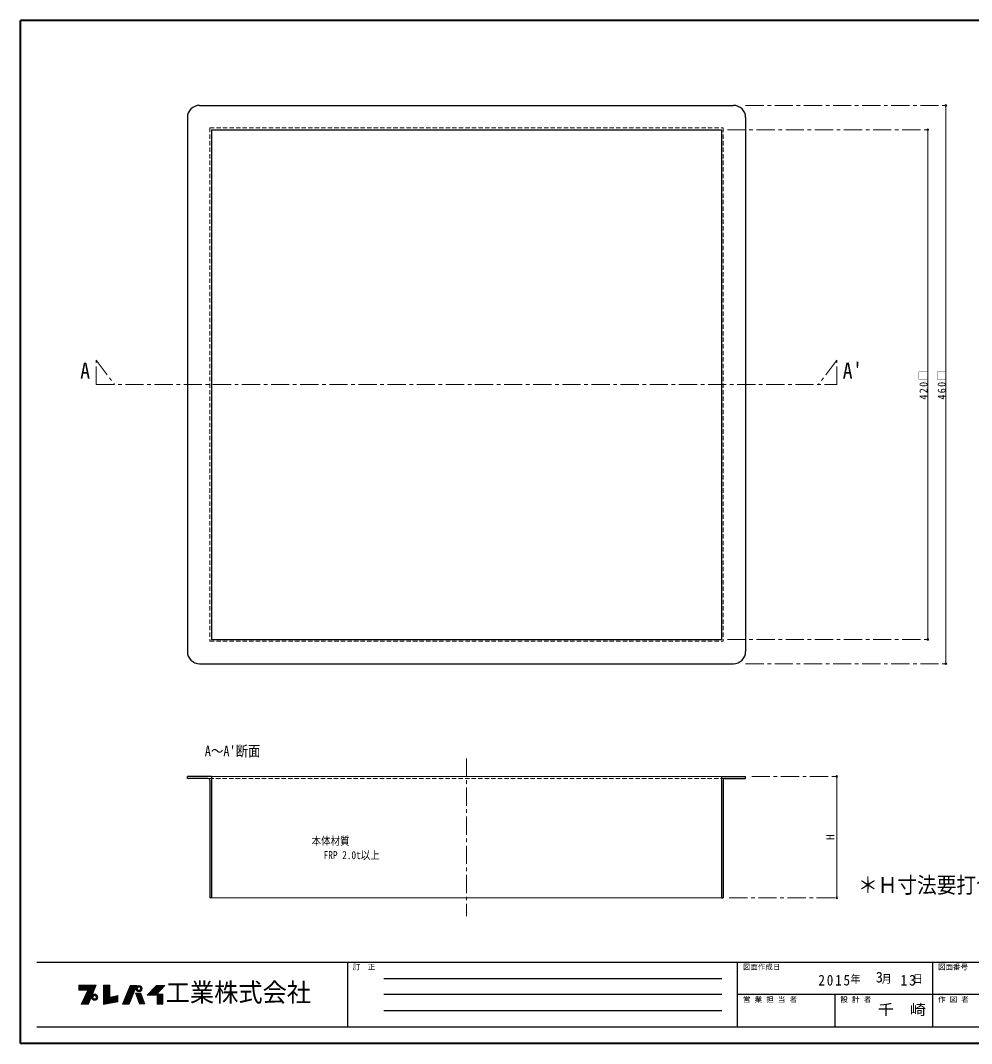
# Model space of a CAD drawing. Units: millimetres, scale not verified. Extents: x -637 to 578, y -407 to 436.
# Drawn here: x -637 to 147, y -407 to 436 of the extents above; entities that cross this region are included whole.
import ezdxf
from ezdxf.enums import TextEntityAlignment as Align

# ---------------------------------------------------------------- set-up
doc = ezdxf.new("R2010")
doc.units = ezdxf.units.MM
doc.header["$LTSCALE"] = 3
doc.header["$PDMODE"] = 32
doc.header["$PDSIZE"] = 1.5
doc.linetypes.add('CHAIN1', pattern=[8, 5, -1, 1, -1])
doc.linetypes.add('DASHED1', pattern=[1.8, 1.2, -0.6])
doc.layers.add('0-0', color=7, linetype='Continuous', lineweight=18)
doc.styles.add('ＭＳ ゴシック', font='')
doc.styles.get('ＭＳ ゴシック').set_extended_font_data('MS Gothic')

msp = doc.modelspace()

# ---------------------------------------------------------------- linework, layer by layer
at = {"layer": '0-0', "color": 1, "lineweight": 40}
for p, q in [((-636.84, -407.426), (-636.84, 435.574)), ((578.16, 435.574), (-636.84, 435.574)), ((578.16, -407.426), (-636.84, -407.426))]:
    msp.add_line(p, q, dxfattribs=at)
at = {"layer": '0-0', "color": 5, "lineweight": 25}
for p, q in [((-489.34, 365.574), (-49.34, 365.574)), ((-499.34, 355.574), (-499.34, -84.426)), ((-39.34, 355.574), (-39.34, -84.426)), ((-479.34, 345.574), (-479.34, -74.426)), ((-479.34, -74.426), (-59.34, -74.426)), ((-489.34, -94.426), (-49.34, -94.426)), ((-499.34, -188.926), (-499.34, -187.426)), ((-479.34, -187.426), (-499.34, -187.426)), ((-482.34, -188.926), (-499.34, -188.926)), ((-480.84, -190.426), (-480.84, -287.426)), ((-479.34, -187.426), (-479.34, -287.426)), ((-59.34, -187.426), (-59.34, -287.426)), ((-59.34, -187.426), (-39.34, -187.426)), ((-57.84, -190.426), (-57.84, -287.426)), ((-56.34, -188.926), (-39.34, -188.926)), ((-39.34, -188.926), (-39.34, -187.426)), ((-479.34, -287.426), (-480.84, -287.426)), ((-59.34, -287.426), (-57.84, -287.426))]:
    msp.add_line(p, q, dxfattribs=at)
at = {"layer": '0-0', "color": 4, "linetype": 'CHAIN1', "lineweight": 9}
for p, q in [((-39.34, 365.574), (125.66, 365.574)), ((-54.34, 345.574), (110.66, 345.574)), ((-574.34, 155.574), (-559.34, 135.574)), ((-574.34, 135.574), (-574.34, 155.574)), ((35.66, 155.574), (20.66, 135.574)), ((35.66, 135.574), (35.66, 155.574)), ((-574.34, 135.574), (35.66, 135.574)), ((-54.34, -74.426), (110.66, -74.426)), ((-39.34, -94.426), (125.66, -94.426)), ((-269.34, -172.426), (-269.34, -302.426)), ((-34.34, -187.426), (35.66, -187.426)), ((-52.84, -287.426), (35.66, -287.426))]:
    msp.add_line(p, q, dxfattribs=at)
at = {"layer": '0-0', "color": 4, "lineweight": 9}
for p, q in [((125.66, -94.426), (125.66, 365.574)), ((110.66, 345.574), (110.66, -74.426)), ((-479.34, -187.426), (-59.34, -187.426)), ((35.66, -187.426), (35.66, -287.426)), ((-59.34, -287.426), (-479.34, -287.426))]:
    msp.add_line(p, q, dxfattribs=at)
at = {"layer": '0-0', "linetype": 'DASHED1'}
for p, q in [((-480.84, 347.074), (-480.84, -75.926)), ((-480.84, 347.074), (-57.84, 347.074)), ((-57.84, 347.074), (-57.84, -75.926)), ((-480.84, -75.926), (-57.84, -75.926))]:
    msp.add_line(p, q, dxfattribs=at)
at = {"layer": '0-0', "color": 4, "linetype": 'DASHED1', "lineweight": 9}
msp.add_line((-56.34, -188.926), (-482.34, -188.926), dxfattribs=at)
at = {"layer": '0-0', "color": 6, "lineweight": 25}
for p, q in [((-623.34, -340.355), (564.66, -340.355)), ((-367.483, -340.355), (-367.483, -393.926)), ((-46.055, -393.926), (-46.055, -340.355)), ((114.66, -340.355), (114.66, -393.926)), ((-337.483, -353.747), (-58.912, -353.747)), ((-58.912, -367.14), (-337.483, -367.14)), ((564.66, -367.14), (-46.055, -367.14)), ((34.302, -393.926), (34.302, -367.14)), ((-58.912, -380.533), (-337.483, -380.533)), ((564.66, -393.926), (-623.34, -393.926))]:
    msp.add_line(p, q, dxfattribs=at)
at = {"layer": '0-0'}
for p, q in [((-588.712, -359.486), (-574.489, -359.486)), ((-588.712, -359.612), (-574.541, -359.612)), ((-588.712, -359.801), (-574.619, -359.801)), ((-588.712, -359.99), (-574.697, -359.99)), ((-588.712, -360.179), (-574.776, -360.179)), ((-588.712, -360.431), (-574.88, -360.431)), ((-574.958, -360.62), (-588.712, -360.62)), ((-588.712, -360.809), (-575.036, -360.809)), ((-588.712, -360.998), (-575.114, -360.998)), ((-588.712, -361.187), (-575.193, -361.187)), ((-588.712, -361.376), (-575.271, -361.376)), ((-588.712, -361.502), (-575.323, -361.502)), ((-588.712, -361.754), (-575.427, -361.754)), ((-588.712, -361.943), (-575.505, -361.943)), ((-588.712, -362.132), (-575.584, -362.132)), ((-588.712, -362.321), (-575.662, -362.321)), ((-580.9, -374.984), (-574.411, -359.297)), ((-568.426, -359.234), (-568.426, -375.173)), ((-563.197, -359.234), (-568.426, -359.234)), ((-568.426, -359.486), (-563.197, -359.486)), ((-568.426, -359.612), (-563.197, -359.612)), ((-568.426, -359.801), (-563.197, -359.801)), ((-568.426, -359.99), (-563.197, -359.99)), ((-568.426, -360.179), (-563.197, -360.179)), ((-568.426, -360.431), (-563.197, -360.431)), ((-568.426, -360.62), (-563.197, -360.62)), ((-568.426, -360.809), (-563.197, -360.809)), ((-568.426, -360.998), (-563.197, -360.998)), ((-568.426, -361.187), (-563.197, -361.187)), ((-568.426, -361.376), (-563.197, -361.376)), ((-568.426, -361.502), (-563.197, -361.502)), ((-568.426, -361.754), (-563.197, -361.754)), ((-568.426, -361.943), (-563.197, -361.943)), ((-568.426, -362.132), (-563.197, -362.132)), ((-568.426, -362.321), (-563.197, -362.321)), ((-546.439, -359.549), (-552.739, -374.858)), ((-547.573, -362.321), (-542.173, -362.321)), ((-547.502, -362.132), (-542.094, -362.132)), ((-547.424, -361.943), (-542.016, -361.943)), ((-547.384, -374.858), (-541.021, -359.549)), ((-547.346, -361.754), (-541.937, -361.754)), ((-547.243, -361.502), (-541.833, -361.502)), ((-547.191, -361.376), (-541.78, -361.376)), ((-547.113, -361.187), (-541.702, -361.187)), ((-547.035, -360.998), (-541.623, -360.998)), ((-546.957, -360.809), (-541.545, -360.809)), ((-546.88, -360.62), (-541.466, -360.62)), ((-546.802, -360.431), (-541.387, -360.431)), ((-546.698, -360.179), (-541.283, -360.179)), ((-546.62, -359.99), (-541.21, -359.99)), ((-546.543, -359.801), (-541.126, -359.801)), ((-546.439, -359.549), (-541.021, -359.549)), ((-541.744, -362.132), (-540.544, -362.132)), ((-541.731, -361.88), (-540.52, -361.88)), ((-541.724, -362.447), (-540.507, -362.447)), ((-541.68, -361.565), (-540.419, -361.565)), ((-541.562, -361.187), (-540.158, -361.187)), ((-541.445, -360.935), (-539.818, -360.935)), ((-541.247, -360.62), (-537.14, -360.62)), ((-541.035, -360.368), (-537.352, -360.368)), ((-540.67, -360.053), (-537.717, -360.053)), ((-540.228, -359.801), (-538.16, -359.801)), ((-536.942, -360.935), (-538.57, -360.935)), ((-536.825, -361.187), (-538.23, -361.187)), ((-536.708, -361.565), (-537.969, -361.565)), ((-536.663, -362.447), (-537.881, -362.447)), ((-536.656, -361.88), (-537.868, -361.88)), ((-537.844, -362.132), (-536.644, -362.132)), ((-527.413, -362.321), (-520.537, -362.321)), ((-527.224, -362.132), (-520.361, -362.132)), ((-527.035, -361.943), (-520.168, -361.943)), ((-526.846, -361.754), (-520.01, -361.754)), ((-526.594, -361.502), (-519.776, -361.502)), ((-526.468, -361.376), (-519.659, -361.376)), ((-526.279, -361.187), (-519.484, -361.187)), ((-526.09, -360.998), (-519.308, -360.998)), ((-525.901, -360.809), (-519.133, -360.809)), ((-525.712, -360.62), (-518.957, -360.62)), ((-525.523, -360.431), (-518.782, -360.431)), ((-525.334, -367.487), (-517.963, -359.549)), ((-525.271, -360.179), (-518.548, -360.179)), ((-525.082, -359.99), (-518.372, -359.99)), ((-524.893, -359.801), (-518.197, -359.801)), ((-588.712, -362.51), (-575.74, -362.51)), ((-588.712, -362.699), (-575.818, -362.699)), ((-588.712, -362.888), (-575.896, -362.888)), ((-588.712, -363.077), (-575.974, -363.077)), ((-588.712, -363.266), (-576.053, -363.266)), ((-581.404, -363.518), (-588.712, -363.518)), ((-586.696, -374.984), (-581.404, -363.518)), ((-579.18, -370.826), (-584.777, -370.826)), ((-579.05, -370.511), (-584.631, -370.511)), ((-578.919, -370.196), (-584.486, -370.196)), ((-578.763, -369.818), (-584.302, -369.818)), ((-578.659, -369.566), (-584.195, -369.566)), ((-578.528, -369.251), (-584.05, -369.251)), ((-583.934, -368.999), (-578.424, -368.999)), ((-578.294, -368.684), (-583.788, -368.684)), ((-578.137, -368.306), (-583.614, -368.306)), ((-578.007, -367.991), (-583.468, -367.991)), ((-577.903, -367.739), (-583.352, -367.739)), ((-577.773, -367.424), (-583.207, -367.424)), ((-583.09, -367.172), (-577.668, -367.172)), ((-577.538, -366.857), (-582.945, -366.857)), ((-577.408, -366.542), (-582.8, -366.542)), ((-577.304, -366.29), (-582.683, -366.29)), ((-582.538, -365.975), (-577.173, -365.975)), ((-577.069, -365.723), (-582.422, -365.723)), ((-576.965, -365.471), (-582.286, -365.471)), ((-582.16, -365.156), (-576.834, -365.156)), ((-576.73, -364.904), (-582.044, -364.904)), ((-576.6, -364.589), (-581.898, -364.589)), ((-576.522, -364.4), (-581.811, -364.4)), ((-576.417, -364.148), (-581.695, -364.148)), ((-576.339, -363.959), (-581.607, -363.959)), ((-576.235, -363.707), (-581.491, -363.707)), ((-576.157, -363.518), (-581.404, -363.518)), ((-578.284, -369.251), (-577.084, -369.251)), ((-578.271, -368.999), (-577.06, -368.999)), ((-578.264, -369.566), (-577.047, -369.566)), ((-578.22, -368.684), (-576.959, -368.684)), ((-578.22, -369.818), (-576.959, -369.818)), ((-578.102, -368.306), (-576.698, -368.306)), ((-578.102, -370.196), (-576.698, -370.196)), ((-577.951, -367.991), (-576.218, -367.991)), ((-577.951, -370.511), (-576.218, -370.511)), ((-577.787, -367.739), (-573.68, -367.739)), ((-577.739, -370.826), (-573.728, -370.826)), ((-577.513, -367.424), (-573.955, -367.424)), ((-577.21, -367.172), (-574.257, -367.172)), ((-576.612, -366.857), (-574.856, -366.857)), ((-573.517, -367.991), (-575.249, -367.991)), ((-573.517, -370.511), (-575.249, -370.511)), ((-573.365, -368.306), (-574.77, -368.306)), ((-573.365, -370.196), (-574.77, -370.196)), ((-573.248, -368.684), (-574.509, -368.684)), ((-573.248, -369.818), (-574.509, -369.818)), ((-573.203, -369.566), (-574.421, -369.566)), ((-573.196, -368.999), (-574.408, -368.999)), ((-574.384, -369.251), (-573.184, -369.251)), ((-568.426, -362.51), (-563.197, -362.51)), ((-568.426, -362.699), (-563.197, -362.699)), ((-568.426, -362.888), (-563.197, -362.888)), ((-568.426, -363.077), (-563.197, -363.077)), ((-568.426, -363.266), (-563.197, -363.266)), ((-568.426, -363.518), (-563.197, -363.518)), ((-568.426, -363.707), (-563.197, -363.707)), ((-568.426, -363.959), (-563.197, -363.959)), ((-568.426, -364.148), (-563.197, -364.148)), ((-568.426, -364.4), (-563.197, -364.4)), ((-568.426, -364.589), (-563.197, -364.589)), ((-568.426, -364.904), (-563.197, -364.904)), ((-568.426, -365.156), (-563.197, -365.156)), ((-568.426, -365.471), (-563.197, -365.471)), ((-568.426, -365.723), (-563.197, -365.723)), ((-568.426, -365.975), (-563.197, -365.975)), ((-568.426, -366.29), (-563.197, -366.29)), ((-568.426, -366.542), (-563.197, -366.542)), ((-568.426, -366.857), (-563.197, -366.857)), ((-568.426, -367.172), (-563.197, -367.172)), ((-568.426, -367.424), (-563.197, -367.424)), ((-568.426, -367.739), (-563.197, -367.739)), ((-568.426, -367.991), (-563.197, -367.991)), ((-568.426, -368.306), (-563.197, -368.306)), ((-568.426, -368.684), (-563.197, -368.684)), ((-568.426, -368.999), (-563.197, -368.999)), ((-568.426, -369.251), (-563.197, -369.251)), ((-568.426, -369.566), (-556.708, -369.566)), ((-568.426, -369.818), (-556.708, -369.818)), ((-568.426, -370.196), (-556.708, -370.196)), ((-568.426, -370.511), (-556.708, -370.511)), ((-568.426, -370.826), (-556.708, -370.826)), ((-556.708, -369.251), (-562.633, -369.251)), ((-556.708, -368.999), (-561.504, -368.999)), ((-556.708, -368.684), (-560.093, -368.684)), ((-556.708, -368.306), (-558.401, -368.306)), ((-551.08, -370.826), (-545.708, -370.826)), ((-550.95, -370.511), (-545.577, -370.511)), ((-550.82, -370.196), (-545.446, -370.196)), ((-550.665, -369.818), (-545.289, -369.818)), ((-550.561, -369.566), (-545.184, -369.566)), ((-550.431, -369.251), (-545.053, -369.251)), ((-550.328, -368.999), (-544.949, -368.999)), ((-550.198, -368.684), (-544.818, -368.684)), ((-550.043, -368.306), (-544.661, -368.306)), ((-549.913, -367.991), (-544.53, -367.991)), ((-549.809, -367.739), (-544.425, -367.739)), ((-549.68, -367.424), (-544.294, -367.424)), ((-549.576, -367.172), (-544.189, -367.172)), ((-549.446, -366.857), (-544.058, -366.857)), ((-549.317, -366.542), (-543.927, -366.542)), ((-549.211, -366.29), (-543.823, -366.29)), ((-549.085, -365.975), (-543.692, -365.975)), ((-548.98, -365.723), (-543.587, -365.723)), ((-548.876, -365.471), (-543.482, -365.471)), ((-548.746, -365.156), (-543.351, -365.156)), ((-548.643, -364.904), (-543.247, -364.904)), ((-548.513, -364.589), (-543.116, -364.589)), ((-548.435, -364.4), (-543.037, -364.4)), ((-548.331, -364.148), (-542.932, -364.148)), ((-548.254, -363.959), (-542.854, -363.959)), ((-548.15, -363.707), (-542.749, -363.707)), ((-548.072, -363.518), (-542.67, -363.518)), ((-547.968, -363.266), (-542.566, -363.266)), ((-547.891, -363.077), (-542.487, -363.077)), ((-547.813, -362.888), (-542.409, -362.888)), ((-547.735, -362.699), (-542.33, -362.699)), ((-547.657, -362.51), (-542.252, -362.51)), ((-541.944, -365.975), (-537.533, -365.975)), ((-541.834, -366.29), (-537.416, -366.29)), ((-541.747, -366.542), (-537.323, -366.542)), ((-541.665, -362.762), (-540.388, -362.762)), ((-541.637, -366.857), (-537.207, -366.857)), ((-541.562, -363.077), (-540.158, -363.077)), ((-541.528, -367.172), (-537.091, -367.172)), ((-541.44, -367.424), (-536.998, -367.424)), ((-541.411, -363.392), (-539.678, -363.392)), ((-541.331, -367.739), (-536.882, -367.739)), ((-541.243, -367.991), (-536.789, -367.991)), ((-541.199, -363.707), (-537.188, -363.707)), ((-541.134, -368.306), (-536.673, -368.306)), ((-541.002, -368.684), (-536.534, -368.684)), ((-540.973, -363.959), (-537.415, -363.959)), ((-540.893, -368.999), (-536.417, -368.999)), ((-540.805, -369.251), (-536.324, -369.251)), ((-540.696, -369.566), (-536.208, -369.566)), ((-540.608, -369.818), (-536.115, -369.818)), ((-540.477, -370.196), (-535.976, -370.196)), ((-540.475, -364.337), (-537.913, -364.337)), ((-540.368, -370.511), (-535.86, -370.511)), ((-540.265, -370.826), (-535.744, -370.826)), ((-539.876, -364.589), (-538.511, -364.589)), ((-536.977, -363.392), (-538.709, -363.392)), ((-536.825, -363.077), (-538.23, -363.077)), ((-536.723, -362.762), (-538, -362.762)), ((-534.28, -374.795), (-537.556, -365.912)), ((-532.579, -367.487), (-525.334, -367.487)), ((-532.264, -367.172), (-525.041, -367.172)), ((-531.949, -366.857), (-524.749, -366.857)), ((-531.634, -366.542), (-524.456, -366.542)), ((-531.382, -366.29), (-524.222, -366.29)), ((-531.067, -365.975), (-523.93, -365.975)), ((-530.815, -365.723), (-523.696, -365.723)), ((-530.563, -365.471), (-523.462, -365.471)), ((-530.248, -365.156), (-523.169, -365.156)), ((-529.996, -364.904), (-522.935, -364.904)), ((-529.681, -364.589), (-522.643, -364.589)), ((-529.492, -364.4), (-522.467, -364.4)), ((-529.24, -364.148), (-522.233, -364.148)), ((-529.051, -363.959), (-522.058, -363.959)), ((-528.799, -363.707), (-521.824, -363.707)), ((-528.61, -363.518), (-521.648, -363.518)), ((-528.358, -363.266), (-521.414, -363.266)), ((-528.169, -363.077), (-521.239, -363.077)), ((-527.98, -362.888), (-521.063, -362.888)), ((-527.791, -362.699), (-520.888, -362.699)), ((-527.602, -362.51), (-520.712, -362.51)), ((-524.2, -367.172), (-519.412, -367.172)), ((-524.2, -367.424), (-519.412, -367.424)), ((-524.2, -367.739), (-519.412, -367.739)), ((-524.2, -367.991), (-519.412, -367.991)), ((-524.2, -368.306), (-519.412, -368.306)), ((-524.2, -368.684), (-519.412, -368.684)), ((-524.2, -368.999), (-519.412, -368.999)), ((-524.2, -369.251), (-519.412, -369.251)), ((-524.2, -369.566), (-519.412, -369.566)), ((-524.2, -369.818), (-519.412, -369.818)), ((-524.2, -370.196), (-519.412, -370.196)), ((-524.2, -370.511), (-519.412, -370.511)), ((-524.2, -370.826), (-519.412, -370.826)), ((-586.696, -374.984), (-580.9, -374.984)), ((-580.77, -374.669), (-586.55, -374.669)), ((-580.613, -374.291), (-586.376, -374.291)), ((-580.483, -373.976), (-586.231, -373.976)), ((-580.353, -373.661), (-586.085, -373.661)), ((-580.196, -373.283), (-585.911, -373.283)), ((-580.066, -372.968), (-585.765, -372.968)), ((-579.91, -372.59), (-585.591, -372.59)), ((-579.805, -372.338), (-585.475, -372.338)), ((-579.675, -372.023), (-585.329, -372.023)), ((-579.545, -371.708), (-585.184, -371.708)), ((-579.414, -371.393), (-585.038, -371.393)), ((-579.284, -371.078), (-584.893, -371.078)), ((-577.513, -371.078), (-573.955, -371.078)), ((-577.117, -371.393), (-574.35, -371.393)), ((-576.416, -371.708), (-575.051, -371.708)), ((-568.426, -371.078), (-556.708, -371.078)), ((-568.426, -371.393), (-556.708, -371.393)), ((-568.426, -371.708), (-556.708, -371.708)), ((-568.426, -372.023), (-556.708, -372.023)), ((-568.426, -372.338), (-556.708, -372.338)), ((-568.426, -372.59), (-556.708, -372.59)), ((-568.426, -372.968), (-556.708, -372.968)), ((-568.426, -373.283), (-558.086, -373.283)), ((-568.426, -373.661), (-560.154, -373.661)), ((-568.426, -373.976), (-561.878, -373.976)), ((-568.426, -374.291), (-563.601, -374.291)), ((-568.426, -374.669), (-565.669, -374.669)), ((-547.384, -374.858), (-552.739, -374.858)), ((-552.661, -374.669), (-547.305, -374.669)), ((-552.505, -374.291), (-547.148, -374.291)), ((-552.376, -373.976), (-547.017, -373.976)), ((-552.246, -373.661), (-546.886, -373.661)), ((-552.091, -373.283), (-546.729, -373.283)), ((-551.961, -372.968), (-546.598, -372.968)), ((-551.805, -372.59), (-546.441, -372.59)), ((-551.702, -372.338), (-546.336, -372.338)), ((-551.572, -372.023), (-546.205, -372.023)), ((-551.443, -371.708), (-546.075, -371.708)), ((-551.313, -371.393), (-545.944, -371.393)), ((-551.183, -371.078), (-545.813, -371.078)), ((-540.171, -371.078), (-535.651, -371.078)), ((-540.061, -371.393), (-535.534, -371.393)), ((-539.952, -371.708), (-535.418, -371.708)), ((-539.842, -372.023), (-535.302, -372.023)), ((-539.733, -372.338), (-535.186, -372.338)), ((-539.645, -372.59), (-535.093, -372.59)), ((-539.514, -372.968), (-534.954, -372.968)), ((-539.383, -373.283), (-534.837, -373.283)), ((-539.273, -373.661), (-534.698, -373.661)), ((-539.163, -373.976), (-534.582, -373.976)), ((-539.054, -374.291), (-534.466, -374.291)), ((-538.923, -374.669), (-534.326, -374.669)), ((-538.879, -374.795), (-534.28, -374.795)), ((-524.2, -371.078), (-519.412, -371.078)), ((-524.2, -371.393), (-519.412, -371.393)), ((-524.2, -371.708), (-519.412, -371.708)), ((-524.2, -372.023), (-519.412, -372.023)), ((-524.2, -372.338), (-519.412, -372.338)), ((-524.2, -372.59), (-519.412, -372.59)), ((-524.2, -372.968), (-519.412, -372.968)), ((-524.2, -373.283), (-519.412, -373.283)), ((-524.2, -373.661), (-519.412, -373.661)), ((-524.2, -373.976), (-519.412, -373.976)), ((-524.2, -374.291), (-519.412, -374.291)), ((-524.2, -374.669), (-519.412, -374.669))]:
    msp.add_line(p, q, dxfattribs=at)
at = {"layer": '0-0', "color": 5, "lineweight": 25}
msp.add_lwpolyline([(-479.34, 345.574), (-59.34, 345.574), (-59.34, -74.426)], dxfattribs=at)
at = {"layer": '0-0'}
for points in [[(-588.712, -363.518), (-588.712, -359.297), (-574.411, -359.297)], [(-568.426, -375.173), (-556.708, -373.031), (-556.708, -367.928), (-563.197, -369.377), (-563.197, -359.234)], [(-532.579, -367.487), (-524.641, -359.549), (-517.963, -359.549)], [(-538.879, -374.795), (-541.966, -365.912), (-537.556, -365.912)]]:
    msp.add_lwpolyline(points, dxfattribs=at)
msp.add_lwpolyline([(-524.2, -366.857), (-524.2, -374.984), (-519.412, -374.984), (-519.412, -366.857)], close=True, dxfattribs=at)
for centre, radius in [((-539.194, -362.132), 2.55), ((-539.194, -362.132), 1.35), ((-575.734, -369.251), 2.55), ((-575.734, -369.251), 1.35)]:
    msp.add_circle(centre, radius, dxfattribs=at)
at = {"layer": '0-0', "color": 5, "lineweight": 25}
for centre, radius, start, end in [((-489.34, 355.574), 10, 90, 180), ((-49.34, 355.574), 10, 0, 90), ((-489.34, -84.426), 10, 180, 270), ((-49.34, -84.426), 10, 270, 0), ((-482.34, -190.426), 1.5, 0, 90), ((-56.34, -190.426), 1.5, 90, 180)]:
    msp.add_arc(centre, radius, start, end, dxfattribs=at)
at = {"layer": '0-0', "color": 4}
for p in [(125.66, 365.574), (110.66, 345.574), (110.66, -74.426), (125.66, -94.426), (35.66, -187.426), (35.66, -287.426)]:
    msp.add_point(p, dxfattribs=at)

# ---------------------------------------------------------------- texts
at = {"layer": '0-0', "style": 'ＭＳ ゴシック'}
for s, height, width, p in [('A', 13.2, 0.9, (-587.59, 136.574)), ("A'", 13.2, 0.9, (40.66, 136.574)), ("A～A'断面", 8.798, 0.85, (-484.981, -173.456)), ('本体材質', 6.598, 0.85, (-397.01, -245.735)), ('FRP 2.0t以上', 6.598, 0.85, (-387.007, -257.462)), ('＊Ｈ寸法要打合せ', 13.2, 0.9, (53.278, -287.426)), ('工業株式会社', 15.4, 0.95, (-517.162, -377.64)), ('千\u3000崎', 8.798, 1.1, (69.66, -386.533))]:
    msp.add_text(s, height=height, dxfattribs=dict(at, width=width)).set_placement(p, align=Align.BOTTOM_LEFT)
msp.add_text('H', height=6.598, rotation=90, dxfattribs=at).set_placement((35.66, -239.676), align=Align.BOTTOM_LEFT)
for s, height, p in [('訂\u3000正', 4.399, (-362.983, -347.855)), ('図面作成日', 4.399, (-41.555, -347.855)), ('図面番号', 4.399, (119.16, -347.855)), ('3', 8.798, (67.86, -359.747)), ('営 業 担 当 者', 4.399, (-41.555, -374.64)), ('設 計 者', 4.399, (38.802, -374.64)), ('作 図 者', 4.399, (119.16, -374.64))]:
    msp.add_text(s, height=height, dxfattribs=at).set_placement(p, align=Align.BOTTOM_LEFT)
at = {"layer": '0-0', "char_height": 6.598, "attachment_point": 7, "rotation": 90, "style": 'ＭＳ ゴシック'}
for s, insert in [('\\T1.3;\\W0.9;420□', (110.66, 123.199)), ('\\T1.3;\\W0.9;460□', (125.66, 123.199))]:
    msp.add_mtext(s, dxfattribs=dict(at, insert=insert))
at = {"layer": '0-0', "attachment_point": 7, "style": 'ＭＳ ゴシック'}
for s, insert, char_height in [('\\T1.28;\\W0.9;2015', (20.61, -359.747), 8.798), ('\\T1.27;\\W0.9;年\\~\\~\\~月\\~\\~\\~日', (47.16, -358.247), 6.598), ('\\T1.27;\\W0.95;13', (88.11, -359.747), 8.798)]:
    msp.add_mtext(s, dxfattribs=dict(at, insert=insert, char_height=char_height))

doc.saveas('drawing.dxf')
